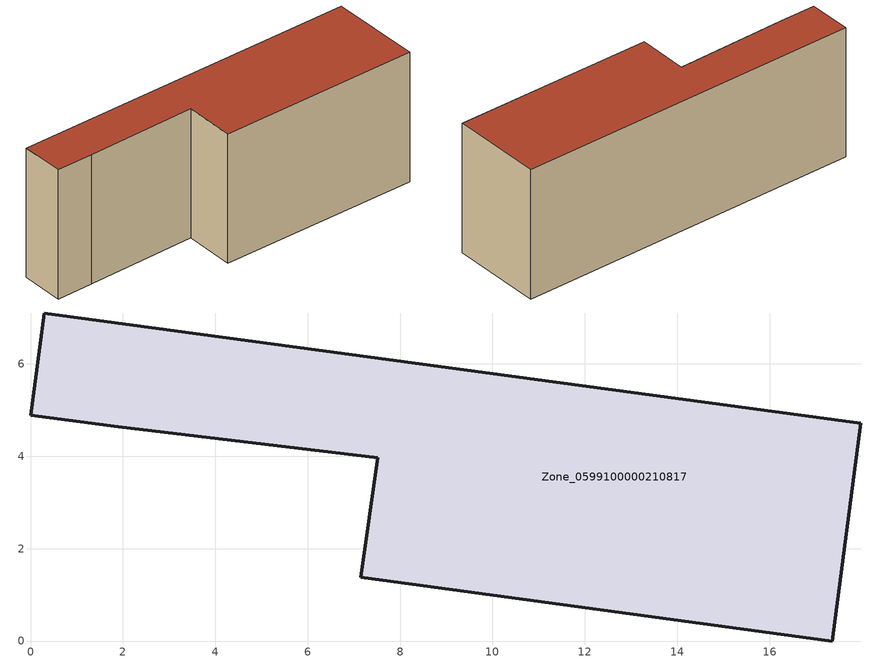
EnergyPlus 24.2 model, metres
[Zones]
Zone_0599100000210817
 floor ground (C_G): 0,4.89 0.3,7.1 17.98,4.71 17.35,0 7.15,1.39 7.52,3.97 1.9,4.64 z0
 wall outside (C_F): 7.52,3.97 7.15,1.39 17.35,0 17.98,4.71 0.3,7.1 0,4.89 1.9,4.64 7.52,3.97 z0:6.81
 roof outside (C_R): 0.3,7.1 0,4.89 1.9,4.64 7.52,3.97 7.15,1.39 17.35,0 17.98,4.71 z6.81
[BUILDING]
Pand.0599100000210817: North Axis=0; Terrain=City; Loads Convergence Tolerance Value=0.04; Temperature Convergence Tolerance Value=0.4; Solar Distribution=FullExterior; Maximum Number of Warmup Days=25; Minimum Number of Warmup Days=1
[Site:Location]
Rotterdam.The.Hague.AP_ZH_NLD Design_Conditions: Latitude=51.96; Longitude=4.45; Time Zone=1; Elevation=-4.5
[SITE:GROUNDTEMPERATURE:BUILDINGSURFACE]
18, 18, 18, 18, 18, 18, 18, 18, 18, 18, 18, 18
[MATERIAL] Thermal Absorptance=0.9; Solar Absorptance=0.7; Visible Absorptance=0.7
Name | Roughness | Thickness | Conductivity | Density | Specific Heat
G.TI.1946 | MediumSmooth | 0.15 | 1 | 540 | 1210
F.TI.1946 | Rough | 0.3 | 0.857143 | 1920 | 840
R.TI.1946 | MediumRough | 0.2 | 0.1 | 1500 | 1000
[CONSTRUCTION]
C_G: G.TI.1946
C_F: F.TI.1946
C_R: R.TI.1946
[ZONE]
Zone_0599100000210817: Type=1; Multiplier=1; Ceiling Height=Autocalculate; Volume=Autocalculate; Floor Area=autocalculate; Part of Total Floor Area=Yes
[ZONEINFILTRATION:DESIGNFLOWRATE]
Infil_Zone_0599100000210817: Zone or ZoneList or Space or SpaceList=Zone_0599100000210817; Schedule=AlwaysOn; Design Flow Rate Calculation Method=Flow/Area; Flow Rate per Floor Area=0.003; Constant Term Coefficient=1; Temperature Term Coefficient=0; Velocity Term Coefficient=0; Velocity Squared Term Coefficient=0
[HVACTEMPLATE:ZONE:IDEALLOADSAIRSYSTEM]
Zone_0599100000210817: Maximum Heating Supply Air Temperature=50; Minimum Cooling Supply Air Temperature=13; Maximum Heating Supply Air Humidity Ratio=0.0156; Minimum Cooling Supply Air Humidity Ratio=0.0077; Heating Limit=NoLimit; Cooling Limit=NoLimit; Dehumidification Control Type=ConstantSensibleHeatRatio; Cooling Sensible Heat Ratio=0.7; Dehumidification Setpoint=60; Humidification Control Type=None; Humidification Setpoint=30; Outdoor Air Method=None; Outdoor Air Flow Rate per Person=0.00944; Outdoor Air Flow Rate per Zone Floor Area=0; Outdoor Air Flow Rate per Zone=0; Demand Controlled Ventilation Type=None; Outdoor Air Economizer Type=NoEconomizer; Heat Recovery Type=None; Sensible Heat Recovery Effectiveness=0.7; Latent Heat Recovery Effectiveness=0.65
[ZONECONTROL:THERMOSTAT]
ThermostatControl_Zone_0599100000210817: Zone or ZoneList=Zone_0599100000210817; Control Type Schedule=DualSetpointControlType; Control 1=Thermostat_Zone_0599100000210817; Temperature Difference Between Cutout And Setpoint=0
[THERMOSTATSETPOINT:DUALSETPOINT]
Thermostat_Zone_0599100000210817: Heating Setpoint Temperature Schedule=HeatingSetpoint_Zone_0599100000210817; Cooling Setpoint Temperature Schedule=CoolingSetpoint_Zone_0599100000210817
[SCHEDULE:COMPACT]
HeatingSetpoint_Zone_0599100000210817: Through: 12/31, For: AllDays, Until: 24:00, 21
CoolingSetpoint_Zone_0599100000210817: Through: 12/31, For: AllDays, Until: 24:00, 24
DualSetpointControlType: Through: 12/31, For: AllDays, Until: 24:00, 4
AlwaysOn: Through: 12/31, For: AllDays, Until: 24:00, 1
